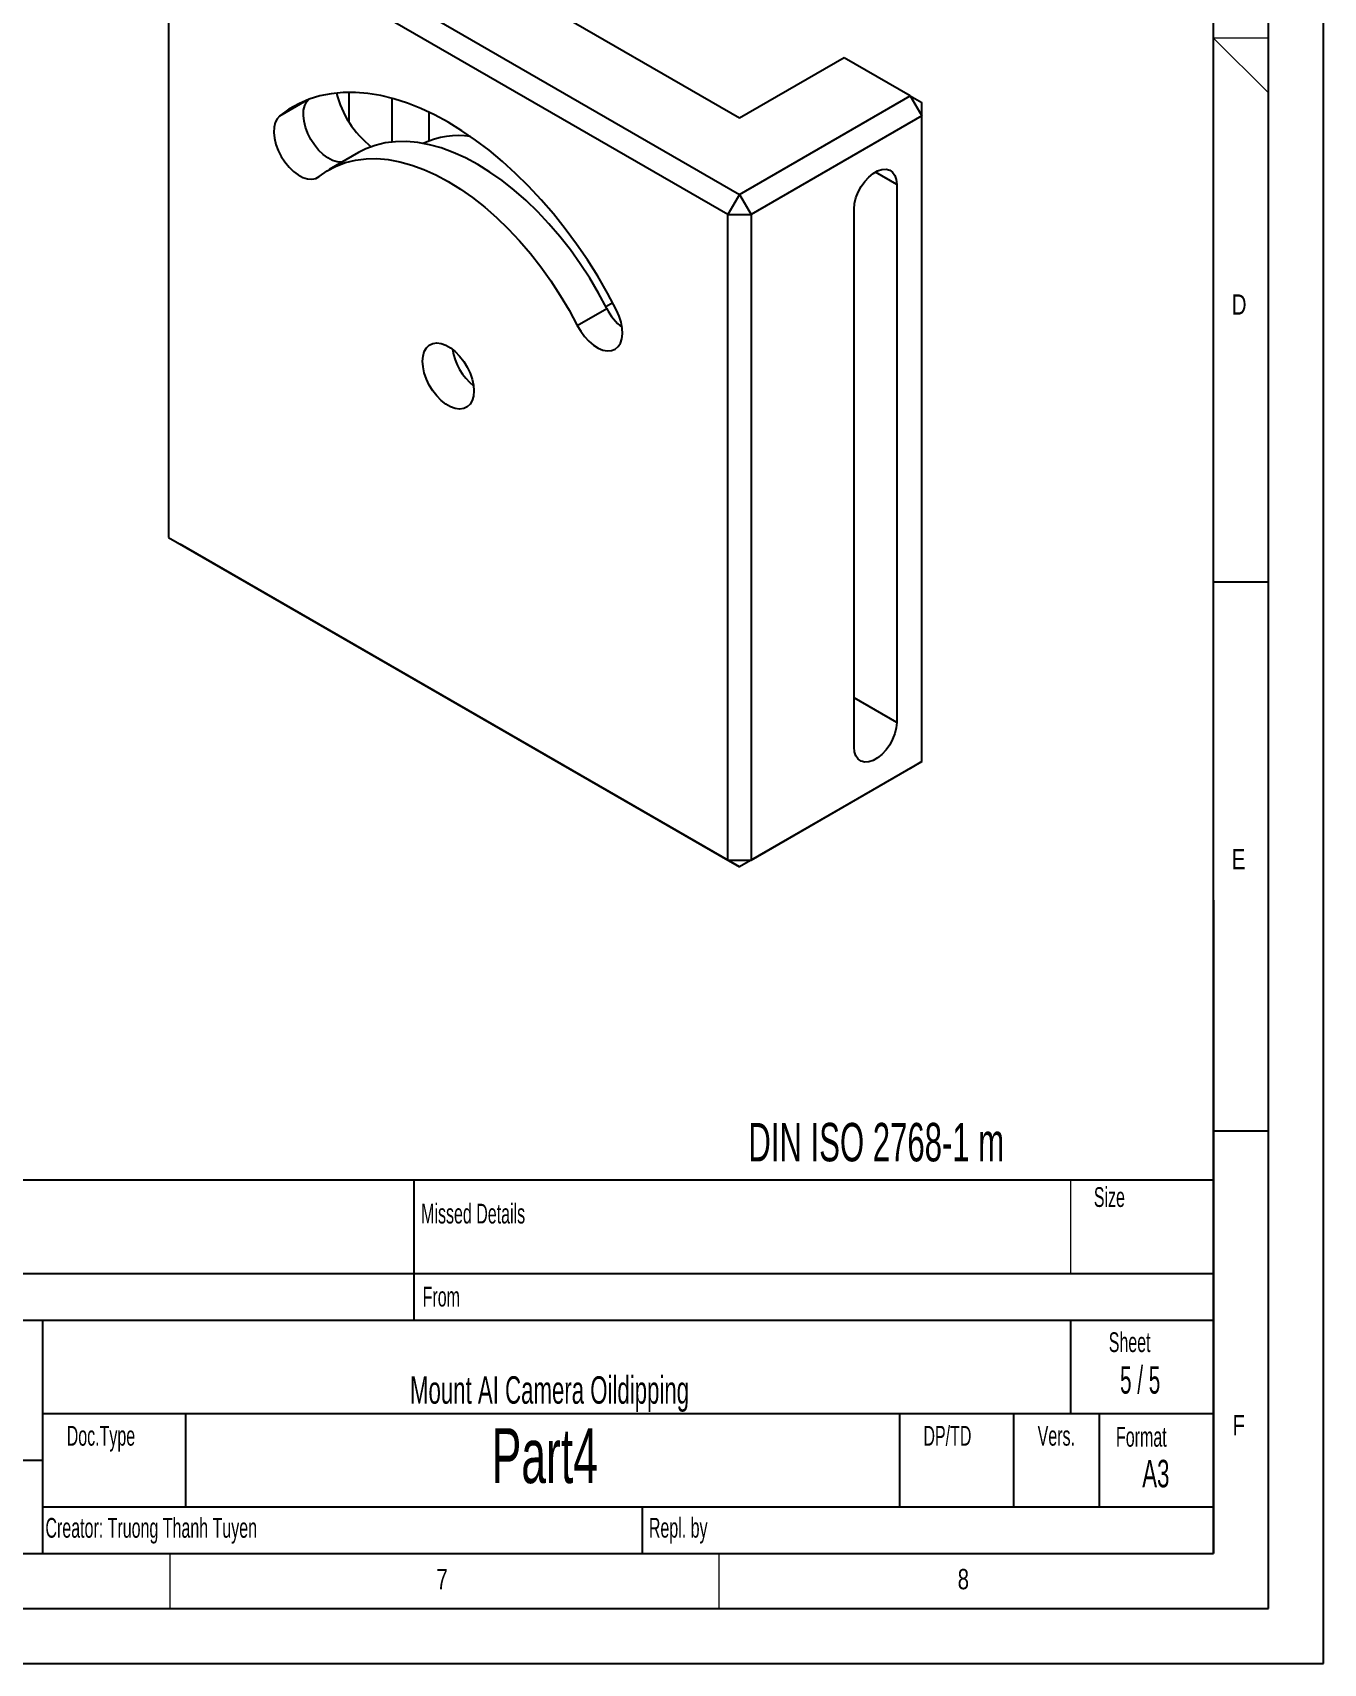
# Paper-space layout 'Sheet5' of a CAD drawing. Header units: millimetres. Extents: x 0 to 420, y 0 to 297.
# Drawn here: x 302.5 to 420, y 0 to 148.5 of the extents above; entities that cross this region are included whole.
import ezdxf

# ---------------------------------------------------------------- set-up
doc = ezdxf.new("R2010")
doc.units = ezdxf.units.MM
doc.layers.add('FORMAT', color=7, linetype='Continuous')
doc.layers.add('SLD-0', color=7, linetype='Continuous')
doc.styles.add('SLDTEXTSTYLE0', font='TXT', dxfattribs={"width": 0.75})
doc.styles.add('SLDTEXTSTYLE1', font='TXT', dxfattribs={"width": 0.605})
doc.styles.add('SLDTEXTSTYLE2', font='TXT', dxfattribs={"width": 0.563})

psp = doc.layouts.new('Sheet5')

# ---------------------------------------------------------------- linework, layer by layer
at = {"color": 7, "linetype": 'Continuous', "lineweight": 25}
for p, q in [((315.92931, 163.15699), (366.841, 133.76629)), ((366.841, 140.70576), (327.95013, 163.15699)), ((365.78034, 131.92918), (314.86865, 161.31987)), ((314.86865, 161.31987), (314.86865, 102.52893)), ((376.38694, 146.21652), (366.841, 140.70576)), ((382.39735, 142.74678), (376.38694, 146.21652)), ((331.30888, 140.32323), (331.30888, 143.06368)), ((366.841, 133.76629), (382.39735, 142.74678)), ((382.39735, 142.74678), (383.45801, 140.90967)), ((382.39735, 142.74678), (383.45801, 142.13428)), ((324.99509, 140.93214), (327.46408, 142.35746)), ((335.19797, 142.52548), (335.19797, 138.54048)), ((338.55673, 141.26733), (338.55673, 138.63451)), ((383.45801, 140.90967), (383.45801, 142.13428)), ((383.45801, 140.90967), (367.90166, 131.92918)), ((383.45801, 82.11873), (383.45801, 140.90967)), ((332.16238, 137.57349), (329.47538, 136.02231)), ((381.15991, 134.68376), (379.21505, 135.8065)), ((366.841, 133.76629), (365.78034, 131.92918)), ((366.841, 133.76629), (367.90166, 131.92918)), ((381.15991, 134.68376), (381.15991, 85.69131)), ((377.27082, 83.44619), (377.27082, 132.43864)), ((365.78034, 131.92918), (367.90166, 131.92918)), ((365.78034, 73.13824), (365.78034, 131.92918)), ((367.90166, 131.92918), (367.90166, 73.13824)), ((352.07885, 121.83292), (354.76585, 123.3841)), ((354.67802, 123.55459), (355.29906, 123.91311)), ((314.86865, 102.52893), (365.78034, 73.13824)), ((314.86865, 102.52893), (315.92931, 101.91642)), ((366.841, 72.52573), (315.92931, 101.91642)), ((381.15991, 85.69131), (377.27082, 87.93643)), ((367.90166, 73.13824), (383.45801, 82.11873)), ((383.45801, 82.11873), (382.39735, 81.50622)), ((382.39735, 81.50622), (366.841, 72.52573)), ((365.78034, 73.13824), (367.90166, 73.13824)), ((365.78034, 73.13824), (366.841, 72.52573)), ((367.90166, 73.13824), (366.841, 72.52573))]:
    psp.add_line(p, q, dxfattribs=at)
at = {"color": 7, "linetype": 'Continuous', "lineweight": 25, "flags": 128}
for points in [[(355.6539, 123.23318), (354.82287, 124.78678), (353.93551, 126.31102), (352.99529, 127.79999), (352.00586, 129.24789), (350.97105, 130.64912), (349.89489, 131.99822), (348.78156, 133.28995), (347.63538, 134.5193), (346.4608, 135.68149), (345.26239, 136.77201), (344.04479, 137.78662), (342.81275, 138.72138), (341.57104, 139.57266), (340.32449, 140.33716), (339.07794, 141.0119), (337.83624, 141.59426), (336.60419, 142.08199), (335.3866, 142.47318), (334.18819, 142.76632), (333.01361, 142.96026), (331.86743, 143.05427), (330.7541, 143.04796), (329.67794, 142.94137), (328.64313, 142.73491), (327.65369, 142.42938), (326.71347, 142.02597), (325.82612, 141.52624), (324.99509, 140.93214)], [(330.67811, 136.71664), (330.59461, 136.70916), (330.1998, 136.73856), (329.78013, 136.86947), (329.34989, 137.09743), (328.92372, 137.41468), (328.51614, 137.81041), (328.14104, 138.27114), (327.81117, 138.7812), (327.53778, 139.3232), (327.33018, 139.87869), (327.19544, 140.42875), (327.13813, 140.95466), (327.16023, 141.4385), (327.26097, 141.8638), (327.43692, 142.21606), (327.59745, 142.40852)], [(324.99509, 140.93214), (324.74991, 140.66489), (324.57396, 140.31262), (324.47322, 139.88732), (324.45113, 139.40348), (324.50843, 138.87758), (324.64318, 138.32751), (324.85078, 137.77202), (325.12417, 137.23002), (325.45403, 136.71997), (325.82914, 136.25923), (326.23672, 135.8635), (326.66288, 135.54626), (327.09313, 135.3183), (327.5128, 135.18738), (327.9076, 135.15798), (328.2641, 135.23109), (328.57014, 135.40421)], [(354.76585, 123.3841), (354.01815, 124.77185), (353.21227, 126.12794), (352.35247, 127.44518), (351.44329, 128.71662), (350.48953, 129.93553), (349.49625, 131.09547), (348.46868, 132.19032), (347.41227, 133.21427), (346.3326, 134.16193), (345.23537, 135.02827), (344.12638, 135.80873), (343.0115, 136.49916), (341.89662, 137.09594), (340.78763, 137.59589), (339.6904, 137.99638), (338.61073, 138.29529), (337.55432, 138.49105), (336.52675, 138.5826), (335.53347, 138.56948), (334.57972, 138.45175), (333.67053, 138.23003), (332.81073, 137.9055), (332.16238, 137.57349)], [(328.57014, 135.40421), (329.31784, 135.92869), (330.12372, 136.35432), (330.98353, 136.67886), (331.89271, 136.90057), (332.84646, 137.01831), (333.83975, 137.03143), (334.86731, 136.93987), (335.92372, 136.74412), (337.0034, 136.44521), (338.10063, 136.04472), (339.20961, 135.54476), (340.32449, 134.94799), (341.43937, 134.25755), (342.54836, 133.4771), (343.64559, 132.61075), (344.72527, 131.6631), (345.78168, 130.63914), (346.80924, 129.5443), (347.80253, 128.38435), (348.75628, 127.16544), (349.66546, 125.894), (350.52527, 124.57676), (351.33115, 123.22068), (352.07885, 121.83292)], [(377.27082, 132.43864), (377.31332, 132.93003), (377.43894, 133.44901), (377.6422, 133.97289), (377.91421, 134.47878), (378.2431, 134.94456), (378.61447, 135.34989), (379.01211, 135.67704), (379.41863, 135.91172), (379.81626, 136.04367), (380.18764, 136.06713), (380.51652, 135.98106), (380.78854, 135.78923), (380.9918, 135.50003), (381.11742, 135.12609), (381.15991, 134.68376)], [(352.07885, 121.83292), (352.38489, 121.30645), (352.74139, 120.82174), (353.13619, 120.39531), (353.55586, 120.04168), (353.98611, 119.7729), (354.41227, 119.5981), (354.81985, 119.52325), (355.19496, 119.5509), (355.52482, 119.68009), (355.79821, 119.90645), (356.00581, 120.22225), (356.14056, 120.61674), (356.19786, 121.07649), (356.17577, 121.58584), (356.07503, 122.12744), (355.89908, 122.68286), (355.6539, 123.23318)], [(337.99104, 118.57613), (338.03077, 119.04832), (338.14861, 119.45856), (338.34055, 119.79287), (338.60005, 120.03988), (338.91828, 120.19117), (339.28439, 120.24159), (339.68591, 120.18942), (340.10919, 120.03644), (340.5398, 119.78785), (340.96307, 119.45213), (341.3646, 119.0407), (341.73071, 118.56759), (342.04894, 118.04888), (342.30844, 117.50226), (342.50037, 116.94634), (342.61822, 116.40004), (342.65795, 115.88198), (342.61822, 115.40979), (342.50037, 114.99955), (342.30844, 114.66523), (342.04894, 114.41822), (341.73071, 114.26694), (341.3646, 114.21652), (340.96307, 114.26869), (340.5398, 114.42167), (340.10919, 114.67026), (339.68591, 115.00598), (339.28439, 115.4174), (338.91828, 115.89052), (338.60005, 116.40922), (338.34055, 116.95584), (338.14861, 117.51177), (338.03077, 118.05806), (337.99104, 118.57613)], [(381.15991, 85.69131), (381.11742, 85.19992), (380.9918, 84.68094), (380.78854, 84.15705), (380.51652, 83.65117), (380.18764, 83.18538), (379.81626, 82.78005), (379.41863, 82.4529), (379.01211, 82.21822), (378.61447, 82.08627), (378.2431, 82.06282), (377.91421, 82.14889), (377.6422, 82.34071), (377.43894, 82.62992), (377.31332, 83.00385), (377.27082, 83.44619)]]:
    psp.add_lwpolyline(points, dxfattribs=at)
at = {"color": 7, "linetype": 'Continuous', "lineweight": 25}
for centre, radius, start, end in [((338.79078, 145.12085), 8.893, 193.787927, 232.0165066), ((341.25497, 131.51467), 7.60691, 81.62868, 114.9429384), ((359.40331, 125.69784), 5.18261, 206.5157613, 231.3692561), ((345.9287, 120.46429), 5.27965, 188.7183588, 231.2762646)]:
    psp.add_arc(centre, radius, start, end, dxfattribs=at)
at = {"layer": 'FORMAT'}
for p, q in [((410.00425, 98.5), (415.00425, 98.5)), ((410.00425, 10.00235), (410.00425, 69.50235)), ((410.00425, 69.50235), (410.00425, 10.00235)), ((337.20425, 44.00235), (337.20425, 31.25235)), ((225.40425, 35.50235), (410.00425, 35.50235)), ((269.60425, 31.25235), (303.40425, 31.25235)), ((303.40425, 18.50235), (303.40425, 31.25235)), ((303.40425, 31.25235), (410.00425, 31.25235)), ((397.00425, 22.75235), (397.00425, 31.25235)), ((303.40425, 22.75235), (410.00425, 22.75235)), ((316.40425, 22.75235), (316.40425, 14.25235)), ((381.40425, 22.75235), (381.40425, 14.25235)), ((391.80425, 22.75235), (391.80425, 14.25235)), ((399.60425, 22.75235), (399.60425, 14.25235)), ((269.60425, 18.50235), (303.40425, 18.50235)), ((303.40425, 10.00235), (303.40425, 18.50235)), ((303.40425, 14.25235), (410.00425, 14.25235)), ((358.00425, 10.00235), (358.00425, 14.25235)), ((225.40425, 10.00235), (410.00425, 10.00235))]:
    psp.add_line(p, q, dxfattribs=at)
at = {"layer": 'FORMAT', "lineweight": 18}
psp.add_line((397.00425, 35.50235), (397.00425, 44.00235), dxfattribs=at)
at = {"layer": 'SLD-0'}
for p, q in [((420.00425, 0.00235), (420.00425, 297.00235)), ((415.00425, 5.00235), (415.00425, 292.00235)), ((410.00425, 10.00235), (410.00425, 287.00235)), ((410.00425, 48.5), (415.00425, 48.5)), ((410.00425, 44.00235), (225.40425, 44.00235)), ((20.00425, 10.00235), (410.00425, 10.00235)), ((225.40425, 10.00235), (410.00425, 10.00235)), ((15.00425, 5.00235), (415.00425, 5.00235)), ((0.00425, 0.00235), (420.00425, 0.00235))]:
    psp.add_line(p, q, dxfattribs=at)
at = {"layer": 'SLD-0', "color": 7, "linetype": 'Continuous', "lineweight": 18}
for p, q in [((415.00414, 148.0013), (410.00414, 148.00235)), ((410.00435, 147.99765), (415.00425, 143.0205)), ((315.00425, 5.00235), (315.00425, 10.00235)), ((365.00425, 5.00235), (365.00425, 10.00235))]:
    psp.add_line(p, q, dxfattribs=at)

# ---------------------------------------------------------------- texts
at = {"layer": 'FORMAT'}
for s, insert, char_height, attachment_point, style in [('D', (411.66667, 124.66802), 1.85208, 1, 'SLDTEXTSTYLE0'), ('E', (411.66667, 74.15523), 1.85208, 1, 'SLDTEXTSTYLE0'), ('Size', (399.10542, 43.36664), 1.8, 1, 'SLDTEXTSTYLE1'), ('Missed Details', (337.85838, 41.85889), 1.8, 1, 'SLDTEXTSTYLE1'), ('From', (337.99532, 34.29732), 1.8, 1, 'SLDTEXTSTYLE1'), ('Sheet', (400.4622, 30.15208), 1.8, 1, 'SLDTEXTSTYLE1'), ('5 / 5', (403.3233, 27.06692), 2.5, 2, 'SLDTEXTSTYLE2'), ('Mount AI Camera Oildipping', (349.54735, 26.15045), 2.5, 2, 'SLDTEXTSTYLE1'), ('F', (411.73033, 22.6241), 1.85208, 1, 'SLDTEXTSTYLE0'), ('Doc.Type', (305.58975, 21.62791), 1.8, 1, 'SLDTEXTSTYLE1'), ('Part4', (349.11612, 21.41855), 5, 2, 'SLDTEXTSTYLE1'), ('DP/TD', (383.58975, 21.62791), 1.8, 1, 'SLDTEXTSTYLE1'), ('Vers.', (393.98975, 21.62791), 1.8, 1, 'SLDTEXTSTYLE1'), ('Format', (401.12337, 21.53458), 1.8, 1, 'SLDTEXTSTYLE1'), ('A3', (404.75083, 18.53586), 2.5, 2, 'SLDTEXTSTYLE1'), ('Creator: Truong Thanh Tuyen', (303.65264, 13.24626), 1.8, 1, 'SLDTEXTSTYLE1'), ('Repl. by', (358.59344, 13.2557), 1.8, 1, 'SLDTEXTSTYLE1'), ('7', (339.24928, 8.60221), 1.85208, 1, 'SLDTEXTSTYLE0'), ('8', (386.70798, 8.60221), 1.85208, 1, 'SLDTEXTSTYLE0')]:
    psp.add_mtext(s, dxfattribs=dict(at, insert=insert, char_height=char_height, attachment_point=attachment_point, style=style))
at = {"layer": 'SLD-0', "insert": (367.65228, 49.21792), "char_height": 3.5, "attachment_point": 1, "style": 'SLDTEXTSTYLE1'}
psp.add_mtext('DIN ISO 2768-1 m', dxfattribs=at)

doc.saveas('drawing.dxf')
